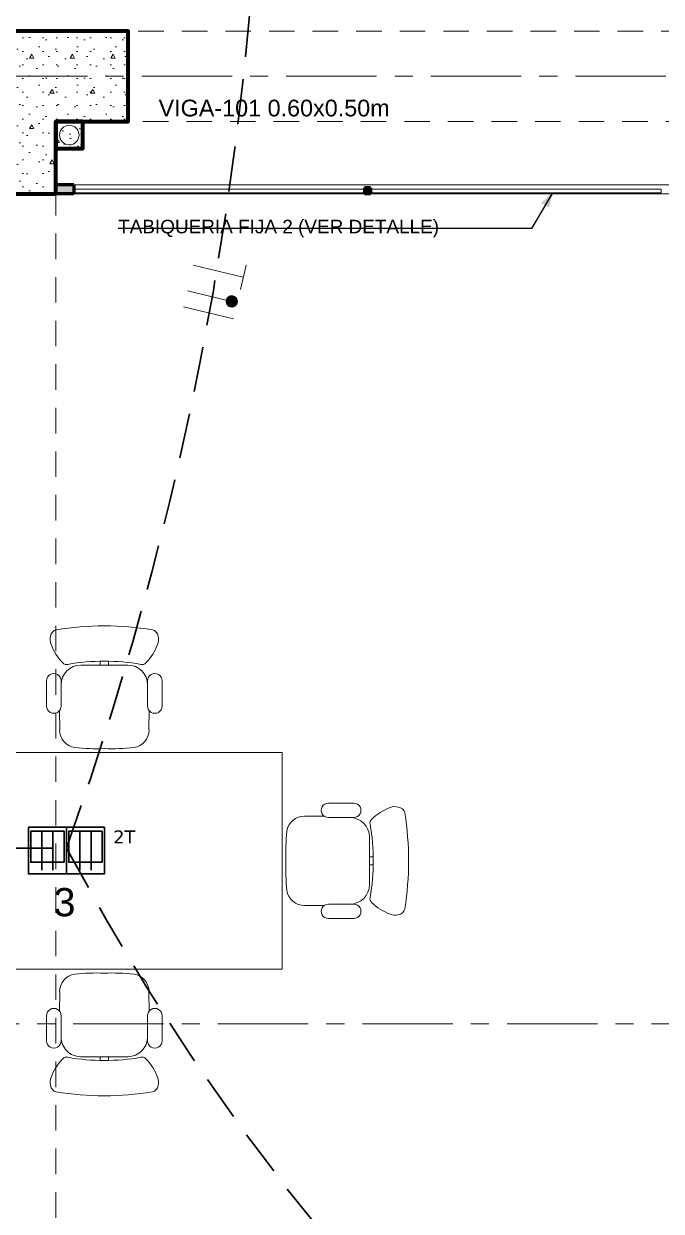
# Model space of a CAD drawing. Header units: inches. Extents: x -19 to 5698, y -728 to 92.
# Drawn here: x 201.39 to 204.92, y 33.37 to 39.94 of the extents above; entities that cross this region are included whole.
import ezdxf

# ---------------------------------------------------------------- set-up
doc = ezdxf.new("R2010")
doc.units = ezdxf.units.IN
doc.header["$MEASUREMENT"] = 0
doc.set_wipeout_variables(frame=1)
for name, pattern in [('HIDDEN', [0.375, 0.25, -0.125]), ('Hidden Line', [0.195611, 0.141111, -0.0545]), ('Punto & Raya', [0.65, 0.5, -0.075, 0, -0.075]), ('RAYITAS', [0.375, 0.25, -0.125]), ('Wipeout_Contour', [1, 0, -1])]:
    doc.linetypes.add(name, pattern=pattern)
doc.layers.get('0').update_dxf_attribs({"color": 61})
for name, color, linetype, lineweight in [('00 conduct tomacorr', 120, 'HIDDEN', 30), ('00 IE LUZ EMERGENCIA', 253, 'Continuous', 0), ('T-TECHO-E', 150, 'Continuous', 20), ('TOMACORRIENTE', 22, 'RAYITAS', 9)]:
    doc.layers.add(name, color=color, linetype=linetype, lineweight=lineweight)
for name, color, linetype in [('02 _ ARQ _ ALB _ Ejes Generales', 251, 'Continuous'), ('02 _ ARQ _ ALB _ Mobiliario', 7, 'Continuous'), ('02 _ ARQ _ ZON _ Espacio.3D', 7, 'Continuous'), ('08 _ STR _ EXT _ 06 Columnas', 7, 'Continuous'), ('08 _ STR _ EXT _ 09 Vigas', 251, 'Continuous'), ('Acabado - Muros', 7, 'Continuous'), ('Estructura - Carga', 7, 'Continuous'), ('Marcador - Secciones', 7, 'Continuous'), ('MEP - HVAC', 7, 'Continuous'), ('Notas - Etiquetas', 7, 'Continuous')]:
    doc.layers.add(name, color=color, linetype=linetype)
doc.styles.add('Annotative', font='arial.ttf')
doc.styles.add('Estilo_Generado_4', font='swisse.ttf')
doc.dimstyles.new('Estilo_Generado__8', dxfattribs={"dimtxt": 0.18, "dimasz": 0.0912, "dimexe": 0.18, "dimexo": 0.0625, "dimgap": 0, "dimtad": 0, "dimtih": 1, "dimtoh": 1, "dimdec": 4, "dimzin": 0, "dimdsep": 46, "dimcen": 0.09, "dimadec": 0, "dimazin": 0, "dimtfac": 1, "dimtdec": 4, "dimtmove": 0, "dimatfit": 3, "dimldrblk": 'ARROWHEAD_5', "dimfxl": 1, "dimtolj": 1, "dimtzin": 0, "dimarcsym": 0})

# ---------------------------------------------------------------- blocks, each defined once
blk = doc.blocks.new('ARROWHEAD_5')
at = {"linetype": 'Continuous', "lineweight": 0}
blk.add_hatch(color=0, dxfattribs=at).paths.add_polyline_path([(-1, 0.2679), (0, 0), (-1, -0.2679)])
at = {"color": 0, "linetype": 'Continuous', "lineweight": 0}
blk.add_line((0, 0), (-1, 0), dxfattribs=at)
blk = doc.blocks.new('CAJA POP UP 6 MODULOS')
at = {"layer": '00 conduct tomacorr', "linetype": 'Continuous'}
for p, q in [((-0.095, -0.165), (-0.095, -0.0151)), ((-0.052, -0.165), (-0.052, -0.0151)), ((0.052, -0.165), (0.052, -0.0151)), ((0.095, -0.165), (0.095, -0.0151)), ((0, -0.165), (0, -0.18))]:
    blk.add_line(p, q, dxfattribs=at)
for points in [[(-0.147, 0), (0.147, 0), (0.147, -0.18), (-0.147, -0.18)], [(0, 0), (0.147, 0), (0.147, -0.18), (0, -0.18)]]:
    blk.add_lwpolyline(points, close=True, dxfattribs=at)
for points in [[(-0.138, -0.045), (-0.009, -0.045), (-0.009, -0.165), (-0.138, -0.165), (-0.138, -0.045)], [(0.009, -0.045), (0.138, -0.045), (0.138, -0.165), (0.009, -0.165), (0.009, -0.045)]]:
    blk.add_lwpolyline(points, dxfattribs=at)
at = {"color": 1, "insert": (-0.1807, -0.168), "char_height": 0.05, "attachment_point": 1, "rotation": 180}
blk.add_mtext_dynamic_manual_height_columns('{\\fVerdana|b0|i0|c0|p34;2T}', width=0.000481, gutter_width=0.1561, heights=[0], dxfattribs=at)
blk = doc.blocks.new('a')
at = {"layer": 'TOMACORRIENTE', "ltscale": 0.05}
h = blk.add_hatch(color=4, dxfattribs=at)
edge = h.paths.add_edge_path()
edge.add_arc((0, 0.0752), 0.0211, 0, 360)
at = {"layer": 'TOMACORRIENTE', "color": 4}
for p, q in [((-0.1455, 0.0963), (-0.0515, 0.0963)), ((-0.0985, 0.0963), (-0.0985, -0.0966)), ((0, 0.0963), (0, -0.0963)), ((0.0623, -0.0963), (0.0623, 0.0963))]:
    blk.add_line(p, q, dxfattribs=at)
blk.add_circle((0, 0.0752), 0.0211, dxfattribs=at)
blk = doc.blocks.new('CABLE 3FACE')
at = {"layer": 'T-TECHO-E', "rotation": 59.94170052614085}
blk.add_blockref('a', (0, 0), dxfattribs=at)

msp = doc.modelspace()

# ---------------------------------------------------------------- hatches: boundary and pattern name
at = {"layer": '08 _ STR _ EXT _ 06 Columnas', "linetype": 'Continuous', "lineweight": 9}
h = msp.add_hatch(dxfattribs=at)
h.set_pattern_fill('HORMIGÓN_EN_MASA_0002', style=0, pattern_type=2)
h.set_pattern_definition([(0, (185.00004, 1e-08), (0, 0.3897114), [0.024375, -0.200625]), (0, (185.11254, 0.19486), (0, 0.3897114), [0.024375, -0.200625]), (60, (185.00004, 1e-08), (-0.3375, 0.1948557), [0.024375, -0.200625]), (60, (185.22504, 1e-08), (-0.3375, 0.1948557), [0.024375, -0.200625]), (120, (185.0244, 1e-08), (0.3375, 0.1948557), [0.024375, -0.200625]), (120, (185.2494, 1e-08), (0.3375, 0.1948557), [0.024375, -0.200625]), (0, (185.00004, 0.0375), (0, 0.075), [0, -0.075, 0, -0.1125]), (45, (185.03754, 0.0375), (-0.05303301, 0.05303301), [0, -0.05625, 0, -0.09375])])
h.paths.add_polyline_path([(201.0699, 39), (201.5699, 39), (201.5699, 39.4), (201.9699, 39.4), (201.9699, 39.9), (201.2699, 39.9), (201.2699, 39.75), (201.0699, 39.75)])
at = {"layer": 'Estructura - Carga', "linetype": 'Continuous', "lineweight": 13}
h = msp.add_hatch(dxfattribs=at)
h.set_pattern_fill('HORMIGÓN_ARMADO_0002', color=251, style=0, pattern_type=2)
h.set_pattern_definition([(0, (185.00004, 1e-08), (0, 0.3117692), [0.03, -0.15]), (0, (185.09004, 0.1559), (0, 0.3117692), [0.03, -0.15]), (60, (185.00004, 1e-08), (-0.27, 0.1558846), [0.03, -0.15]), (60, (185.18004, 1e-08), (-0.27, 0.1558846), [0.03, -0.15]), (120, (185.03004, 1e-08), (0.27, 0.1558846), [0.03, -0.15]), (120, (185.21004, 1e-08), (0.27, 0.1558846), [0.03, -0.15]), (0, (185.00004, 0.03), (0, 0.06), [0, -0.06, 0, -0.09]), (45, (185.03004, 0.03), (-0.04242641, 0.04242641), [0, -0.045, 0, -0.075])])
h.paths.add_polyline_path([(201.57, 39.25), (201.72, 39.25), (201.72, 39.4), (201.57, 39.4)])

# ---------------------------------------------------------------- linework, layer by layer
at = {"layer": '00 conduct tomacorr'}
msp.add_line((199.424, 35.3775), (201.629, 35.3793), dxfattribs=at)
msp.add_arc((213.3792, 41.6528), 13.3201, 208.09815, 239.01187, dxfattribs=at)
at = {"layer": '02 _ ARQ _ ALB _ Ejes Generales', "color": 251, "linetype": 'Punto & Raya', "lineweight": 13, "true_color": 0x636466}
msp.add_line((190.8454, 39.65), (239.57, 39.65), dxfattribs=at)
at = {"layer": '02 _ ARQ _ ALB _ Mobiliario', "color": 175, "linetype": 'Continuous', "lineweight": 13}
for p, q in [((201.8162, 36.3926), (201.8165, 36.4131)), ((201.8615, 36.3926), (201.8611, 36.4131)), ((201.7084, 36.3926), (201.8388, 36.3926)), ((201.9692, 36.3926), (201.8388, 36.3926)), ((201.5194, 36.1654), (201.5194, 36.3055)), ((201.5993, 36.1654), (201.5993, 36.3058)), ((202.0783, 36.1654), (202.0783, 36.3058)), ((202.1582, 36.1654), (202.1582, 36.3055)), ((201.5917, 36.0338), (201.5911, 36.1411)), ((202.0859, 36.0338), (202.0865, 36.1411)), ((203.0786, 35.6284), (203.2188, 35.6284)), ((202.9471, 35.5562), (203.0543, 35.5568)), ((203.0786, 35.5486), (203.219, 35.5486)), ((203.3059, 35.4394), (203.3059, 35.3091)), ((203.3059, 35.3317), (203.3264, 35.3313)), ((203.3059, 35.1787), (203.3059, 35.3091)), ((203.3059, 35.2864), (203.3264, 35.2868)), ((202.9471, 35.0619), (203.0543, 35.0614)), ((203.0786, 35.0695), (203.219, 35.0695)), ((203.0786, 34.9897), (203.2188, 34.9897)), ((201.5917, 34.5843), (201.5911, 34.4771)), ((202.0859, 34.5843), (202.0865, 34.4771)), ((201.5194, 34.4528), (201.5194, 34.3126)), ((201.5993, 34.4528), (201.5993, 34.3124)), ((202.0783, 34.4528), (202.0783, 34.3124)), ((202.1582, 34.4528), (202.1582, 34.3126)), ((201.7084, 34.2255), (201.8388, 34.2255)), ((201.8162, 34.2255), (201.8165, 34.205)), ((201.9692, 34.2255), (201.8388, 34.2255)), ((201.8615, 34.2255), (201.8611, 34.205))]:
    msp.add_line(p, q, dxfattribs=at)
at = {"layer": '02 _ ARQ _ ALB _ Mobiliario', "color": 175, "linetype": 'Continuous', "lineweight": 13, "flags": 128}
msp.add_lwpolyline([(202.8223, 35.9091), (198.4223, 35.9091), (198.4223, 34.7091), (202.8223, 34.7091)], close=True, dxfattribs=at)
at = {"layer": '02 _ ARQ _ ALB _ Mobiliario', "color": 175, "linetype": 'Continuous', "lineweight": 13}
for centre, major_axis, start_param, end_param in [((201.8384, 34.8954), (0, 1.7134), 6.282956, 6.439399), ((201.8392, 34.8954), (0, 1.7134), 6.126972, 6.283414), ((201.613, 36.5335), (0, 0.0744), 1.316199, 1.942315), ((201.5827, 36.5472), (0, 0.0419), 0.242579, 1.449866), ((202.0949, 36.5472), (0, 0.0419), 4.833319, 6.040606), ((202.0646, 36.5335), (0, 0.0744), 4.340871, 4.966987), ((201.8137, 36.6071), (0, 0.2887), 1.926573, 2.351051), ((201.8639, 36.6071), (0, 0.2887), 3.932134, 4.356613), ((201.6298, 36.4238), (0, 0.0287), 2.3326, 3.380474), ((201.8329, 35.2916), (0, 1.1218), 6.277925, 6.459683), ((201.8447, 35.2916), (0, 1.1218), 6.106688, 6.288446), ((202.0478, 36.4238), (0, 0.0287), 2.902712, 3.950586), ((201.5594, 36.3055), (0, 0.04), 4.712389, 7.853982), ((201.7084, 36.2831), (0, 0.1095), 0, 1.570796), ((201.9692, 36.2831), (0, 0.1095), 4.712389, 6.283185), ((202.1182, 36.3055), (0, 0.04), 4.712389, 7.853982), ((201.5594, 36.1654), (0, 0.04), 1.570796, 4.712389), ((202.1182, 36.1654), (0, 0.04), 1.570796, 4.712389), ((201.6883, 36.0317), (0, 0.097), 1.549364, 3.007057), ((201.9893, 36.0317), (0, 0.097), 3.276129, 4.733821), ((201.7981, 37.1456), (0, 1.2162), 3.040183, 3.175182), ((201.8795, 37.1456), (0, 1.2162), 3.108003, 3.243002), ((203.0786, 35.5885), (0.04, 0), 1.570796, 4.712389), ((203.2188, 35.5885), (0.04, 0), 4.712389, 7.853982), ((202.945, 35.4596), (0.097, 0), 1.549364, 3.007057), ((203.1964, 35.4394), (0.1095, 0), 0, 1.570796), ((203.5204, 35.3342), (0.2887, 0), 1.926573, 2.351051), ((203.4468, 35.5349), (0.0744, 0), 1.316199, 1.942315), ((203.4605, 35.5651), (0.0419, 0), 0.242579, 1.449866), ((201.8087, 35.3095), (1.7134, 0), 6.282956, 6.439399), ((203.337, 35.5181), (0.0287, 0), 2.3326, 3.380474), ((202.2048, 35.315), (1.1218, 0), 6.277925, 6.459683), ((204.0589, 35.3498), (1.2162, 0), 3.040183, 3.175182), ((204.0589, 35.2684), (1.2162, 0), 3.108003, 3.243002), ((202.2048, 35.3032), (1.1218, 0), 6.106688, 6.288446), ((201.8087, 35.3087), (1.7134, 0), 6.126972, 6.283414), ((203.1964, 35.1787), (0.1095, 0), 4.712389, 6.283185), ((202.945, 35.1586), (0.097, 0), 3.276129, 4.733821), ((203.337, 35.1001), (0.0287, 0), 2.902712, 3.950586), ((203.0786, 35.0296), (0.04, 0), 1.570796, 4.712389), ((203.2188, 35.0296), (0.04, 0), 4.712389, 7.853982), ((203.5204, 35.284), (0.2887, 0), 3.932134, 4.356613), ((203.4605, 35.053), (0.0419, 0), 4.833319, 6.040606), ((203.4468, 35.0832), (0.0744, 0), 4.340871, 4.966987), ((201.6883, 34.5864), (0, 0.097), 0.134536, 1.592229), ((201.7981, 33.4725), (0, 1.2162), 6.249596, 6.384595), ((201.8795, 33.4725), (0, 1.2162), 6.181776, 6.316775), ((201.9893, 34.5864), (0, 0.097), 4.690957, 6.148649), ((201.5594, 34.4528), (0, 0.04), 4.712389, 7.853982), ((202.1182, 34.4528), (0, 0.04), 4.712389, 7.853982), ((201.5594, 34.3126), (0, 0.04), 1.570796, 4.712389), ((201.7084, 34.335), (0, 0.1095), 1.570796, 3.141593), ((201.9692, 34.335), (0, 0.1095), 3.141593, 4.712389), ((202.1182, 34.3126), (0, 0.04), 1.570796, 4.712389), ((201.8137, 34.011), (0, 0.2887), 0.790542, 1.21502), ((201.6298, 34.1944), (0, 0.0287), 6.044304, 7.092178), ((201.8329, 35.3266), (0, 1.1218), 2.965095, 3.146853), ((201.8447, 35.3266), (0, 1.1218), 3.136332, 3.31809), ((202.0478, 34.1944), (0, 0.0287), 5.474192, 6.522066), ((201.8639, 34.011), (0, 0.2887), 5.068165, 5.492644), ((201.613, 34.0846), (0, 0.0744), 1.199278, 1.825394), ((202.0646, 34.0846), (0, 0.0744), 4.457791, 5.083907), ((201.5827, 34.0709), (0, 0.0419), 1.691727, 2.899013), ((202.0949, 34.0709), (0, 0.0419), 3.384172, 4.591459), ((201.8384, 35.7227), (0, 1.7134), 2.985379, 3.141822), ((201.8392, 35.7227), (0, 1.7134), 3.141364, 3.297806)]:
    msp.add_ellipse(centre, major_axis=major_axis, ratio=0.996858, start_param=start_param, end_param=end_param, dxfattribs=at)
at = {"layer": '02 _ ARQ _ ZON _ Espacio.3D', "color": 254, "linetype": 'Continuous', "lineweight": 0, "flags": 128}
for points in [[(201.2699, 42.1526), (201.2699, 39.9), (201.9699, 39.9), (201.9699, 39.4), (201.57, 39.4), (201.5699, 39.05), (208.07, 39.05), (208.07, 39.4), (207.67, 39.4), (207.67, 39.9), (208.37, 39.9), (208.37, 42.1526), (207.42, 42.1526), (207.42, 42.901), (202.22, 42.901), (202.22, 42.1526)], [(201.07, 31.0002), (205.02, 31), (205.02, 39), (201.0699, 39), (201.0698, 39.7505), (196.27, 39.7505), (196.2701, 39.4), (194.57, 39.4), (194.57, 37.7), (194.22, 37.7), (194.22, 33.75), (193.32, 33.75), (193.32, 29.75), (194.07, 29.75), (194.07, 30.7), (194.57, 30.7), (194.57, 30.2), (195.07, 30.2), (195.07, 29.75), (201.07, 29.75)]]:
    msp.add_lwpolyline(points, close=True, dxfattribs=at)
at = {"layer": '08 _ STR _ EXT _ 06 Columnas', "color": 7, "linetype": 'Continuous', "lineweight": 80, "flags": 128}
msp.add_lwpolyline([(201.0699, 39.75), (201.0699, 39), (201.5699, 39), (201.5699, 39.4), (201.9699, 39.4), (201.9699, 39.9), (201.2699, 39.9)], dxfattribs=at)
at = {"layer": '08 _ STR _ EXT _ 09 Vigas', "color": 251, "linetype": 'Hidden Line', "lineweight": 13, "true_color": 0x636466}
for p, q in [((194.07, 39.9), (236.57, 39.9)), ((201.57, 39.9), (201.07, 39.9)), ((201.57, 30.2), (201.57, 39.4)), ((201.57, 39.4), (208.07, 39.4))]:
    msp.add_line(p, q, dxfattribs=at)
at = {"layer": 'Acabado - Muros', "color": 7, "linetype": 'Continuous', "lineweight": 60}
msp.add_line((201.5699, 39.05), (201.5699, 39), dxfattribs=at)
at = {"layer": 'Estructura - Carga', "color": 7, "linetype": 'Continuous', "lineweight": 80, "flags": 128}
msp.add_lwpolyline([(201.57, 39.25), (201.72, 39.25), (201.72, 39.4), (201.57, 39.4)], close=True, dxfattribs=at)
at = {"layer": 'Marcador - Secciones', "color": 251, "linetype": 'Punto & Raya', "lineweight": 13, "true_color": 0x636466}
msp.add_line((189.6667, 34.4067), (240.9403, 34.4067), dxfattribs=at)
at = {"layer": 'MEP - HVAC', "color": 7, "linetype": 'Continuous', "lineweight": 13, "flags": 128}
msp.add_lwpolyline([(201.645, 39.271, 1), (201.645, 39.379, 1)], format="xyb", close=True, dxfattribs=at)

# ---------------------------------------------------------------- block references
at = {"layer": '00 conduct tomacorr'}
for name, p, xscale, yscale, zscale, rotation in [('CABLE 3FACE', (202.436, 38.4301), 1.47256122672843, 1.47256122672843, 1.47256122672843, 196.7033345498493), ('CAJA POP UP 6 MODULOS', (201.629, 35.2366), 1.432830642179531, 1.432830642179531, 1.432830642179531, 180)]:
    msp.add_blockref(name, p, dxfattribs=dict(at, xscale=xscale, yscale=yscale, zscale=zscale, rotation=rotation))

# ---------------------------------------------------------------- texts
at = {"layer": '00 IE LUZ EMERGENCIA', "style": 'Annotative'}
msp.add_attdef('3', (201.5578, 35.0022, 0), '', height=0.1562, dxfattribs=at)
at = {"layer": 'Notas - Etiquetas', "color": 171, "linetype": 'Continuous', "lineweight": 13, "insert": (202.1389, 39.4267), "char_height": 0.0925, "attachment_point": 7, "style": 'Estilo_Generado_4'}
msp.add_mtext('\\A1;{\\pql;\\fSwis721 Ex BT|b0|i0|c0|p34;VIGA-101\\fSwis721 Ex BT|b0|i0|c0|p34; \\fSwis721 Ex BT|b0|i0|c0|p34;0.60\\fSwis721 Ex BT|b0|i0|c0|p34;x\\fSwis721 Ex BT|b0|i0|c0|p34;0.50\\fSwis721 Ex BT|b0|i0|c0|p34;m}', dxfattribs=at)
at = {"layer": 'Notas - Etiquetas', "color": 171, "linetype": 'Continuous', "lineweight": 13, "insert": (201.9152, 38.8073), "char_height": 0.075, "attachment_point": 4, "rotation": 359.99994, "style": 'Estilo_Generado_4'}
msp.add_mtext('\\A1;{\\pql;\\fSwis721 Ex BT|b0|i0|c0|p34;TABIQUERIA FIJA 2 (VER DETALLE)\\fSwis721 Ex BT|b0|i0|c0|p34; }', dxfattribs=at)

# ---------------------------------------------------------------- leaders
at = {"layer": 'Notas - Etiquetas', "color": 144, "linetype": 'Continuous', "lineweight": 13, "annotation_type": 0, "has_hookline": 1, "hookline_direction": 1, "text_width": 1.9482, "horizontal_direction": (1, -1e-06, 0)}
msp.add_leader([(204.3232, 39.015), (204.2019, 38.8073), (201.9152, 38.8073)], dimstyle='Estilo_Generado__8', dxfattribs=at)

# ---------------------------------------------------------------- next in the draw order: wipeouts: each hides what was drawn before it
at = {"color": 254, "linetype": 'Wipeout_Contour', "lineweight": 0, "ltscale": 9757.033435}
msp.add_wipeout([(201.6699, 39.05), (201.6699, 39), (203.2785, 39), (203.2785, 39.033), (203.295, 39.033), (203.295, 39.05)], dxfattribs=at).dxf.layer = 'Acabado - Muros'

# ---------------------------------------------------------------- next in the draw order: wipeouts: each hides what was drawn before it
at = {"color": 254, "linetype": 'Wipeout_Contour', "lineweight": 0, "ltscale": 9765.556577}
msp.add_wipeout([(203.295, 39.05), (203.295, 39.033), (203.3115, 39.033), (203.3115, 39), (204.92, 39), (204.92, 39.05)], dxfattribs=at).dxf.layer = 'Acabado - Muros'

# ---------------------------------------------------------------- next in the draw order: linework, layer by layer
at = {"layer": 'Acabado - Muros', "color": 251, "linetype": 'Continuous', "lineweight": 13, "flags": 128}
for points in [[(201.6699, 39.05), (203.295, 39.05), (204.92, 39.05)], [(201.6699, 39), (203.2785, 39)], [(203.3115, 39), (204.92, 39)]]:
    msp.add_lwpolyline(points, dxfattribs=at)

# ---------------------------------------------------------------- next in the draw order: wipeouts: each hides what was drawn before it
at = {"color": 254, "linetype": 'Wipeout_Contour', "lineweight": 0, "ltscale": 6504.241587}
msp.add_wipeout([(203.2785, 39.005), (203.2785, 39.025), (201.6699, 39.025), (201.6699, 39.005)], dxfattribs=at).dxf.layer = 'Acabado - Muros'
at = {"color": 254, "linetype": 'Wipeout_Contour', "lineweight": 0, "ltscale": 6510.805913}
msp.add_wipeout([(204.92, 39.005), (204.92, 39.025), (203.3115, 39.025), (203.3115, 39.005)], dxfattribs=at).dxf.layer = 'Acabado - Muros'

# ---------------------------------------------------------------- next in the draw order: hatches: boundary and pattern name
at = {"layer": 'Acabado - Muros', "linetype": 'Continuous', "lineweight": 0}
for points in [[(201.6699, 39), (201.6699, 39.05), (201.5699, 39.05), (201.5699, 39)], [(203.3115, 39.033), (203.2785, 39.033), (203.2785, 39), (203.3115, 39)]]:
    msp.add_hatch(color=254, dxfattribs=at).paths.add_polyline_path(points)

# ---------------------------------------------------------------- next in the draw order: linework, layer by layer
at = {"layer": '00 conduct tomacorr'}
msp.add_arc((184.0819, 41.653), 18.6349, 340.32616, 359.96542, dxfattribs=at)
at = {"layer": 'Acabado - Muros', "color": 7, "linetype": 'Continuous', "lineweight": 60}
for p, q in [((201.6699, 39.05), (201.5699, 39.05)), ((201.6699, 39.05), (201.6699, 39)), ((203.3115, 39.033), (203.2785, 39.033)), ((203.2785, 39.033), (203.2785, 39)), ((203.3115, 39.033), (203.3115, 39)), ((201.6699, 39), (201.5699, 39)), ((203.3115, 39), (203.2785, 39))]:
    msp.add_line(p, q, dxfattribs=at)
at = {"layer": 'Acabado - Muros', "color": 7, "linetype": 'Continuous', "lineweight": 13, "flags": 128}
for points in [[(203.2785, 39.005), (203.2785, 39.025), (201.6699, 39.025), (201.6699, 39.005)], [(204.92, 39.005), (204.92, 39.025), (203.3115, 39.025), (203.3115, 39.005)]]:
    msp.add_lwpolyline(points, close=True, dxfattribs=at)

doc.saveas('drawing.dxf')
